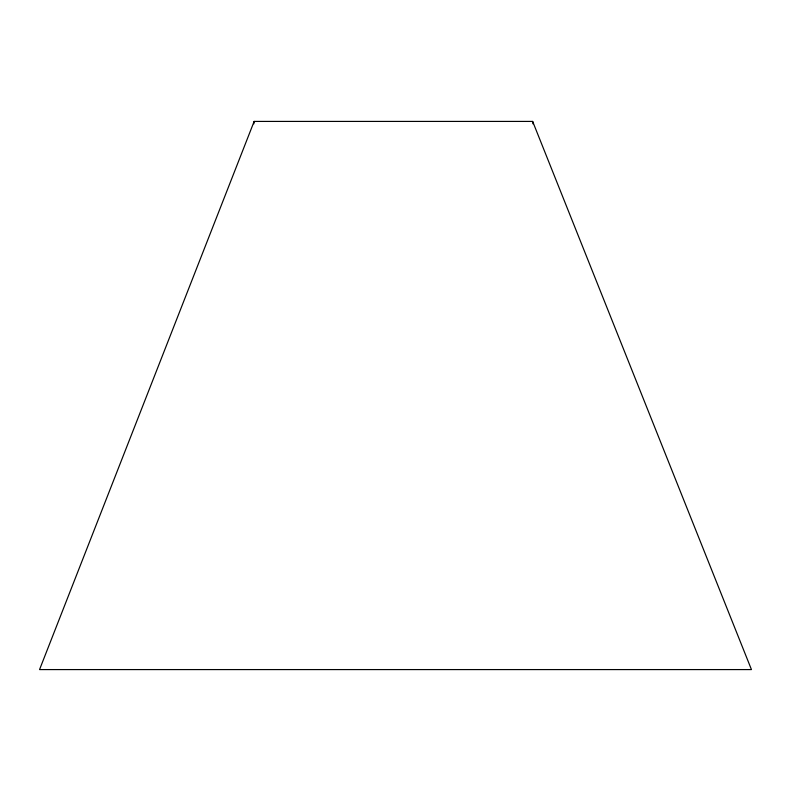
<?xml version="1.0" encoding="UTF-8"?>
<svg xmlns="http://www.w3.org/2000/svg" width="791" height="791" viewBox="0 0 791 791"><rect width="100%" height="100%" fill="white"/><g stroke="black" fill="none" stroke-linecap="round" stroke-linejoin="round"><path stroke-width="1.19" d="M253.812 123.871L254.148 121.418L532.65 121.418L751.45 669.582L39.55 669.582L254.148 121.418M532.65 121.418L532.996 123.871"/></g></svg>
